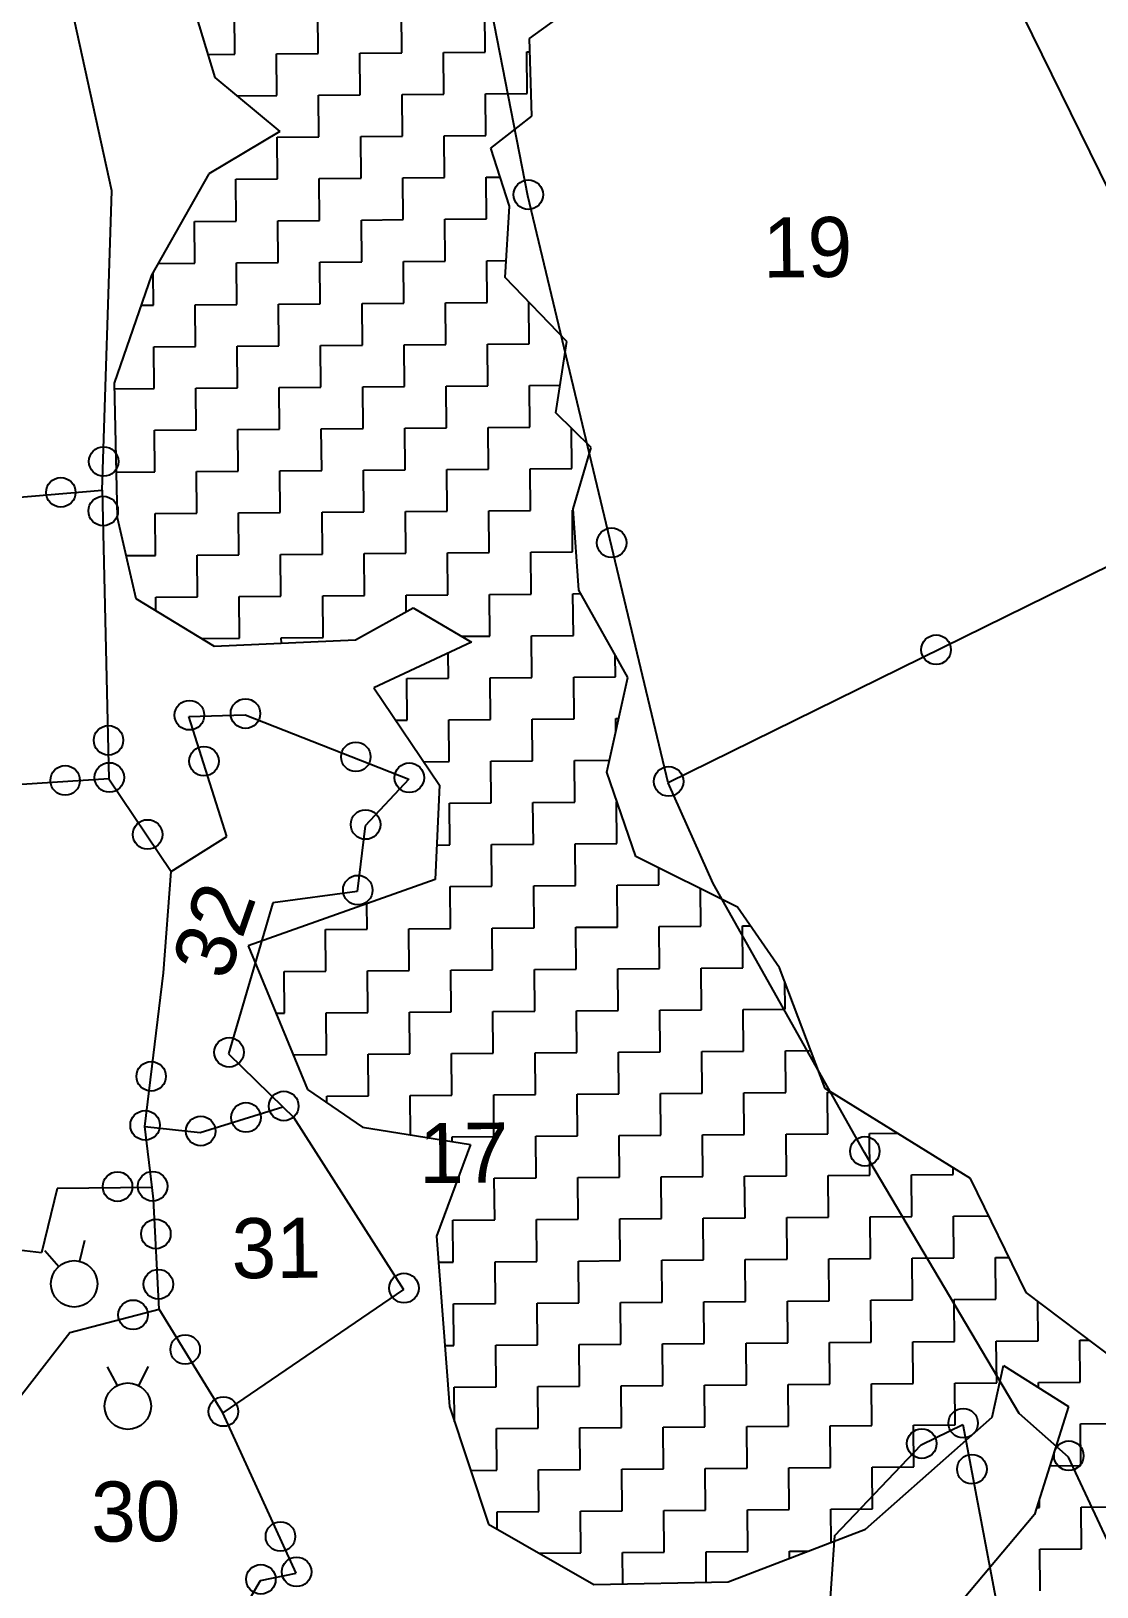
# Model space of a CAD drawing. Header units: metres. Extents: x 291285 to 296393, y 1982985 to 1990470.
# Drawn here: x 292436 to 292760, y 1986056.5 to 1986529.5 of the extents above; entities that cross this region are included whole.
import ezdxf

# ---------------------------------------------------------------- set-up
doc = ezdxf.new("R2010")
doc.units = ezdxf.units.M
for name, color, linetype in [('POLY_HATCH', 12, 'Continuous'), ('POLY_PARCEL', 6, 'Continuous'), ('SYM_STONE', 1, 'Continuous'), ('TEXT_PARCEL', 7, 'Continuous')]:
    doc.layers.add(name, color=color, linetype=linetype)
doc.styles.add('TEXT_MAP', font='')
doc.styles.get('TEXT_MAP').set_extended_font_data('Kruti Dev 050')

msp = doc.modelspace()

# ---------------------------------------------------------------- linework, layer by layer
for points in [[(292452.24, 1986161.82), (292450.75, 1986155.53)], [(292440.16, 1986158.78), (292444.44, 1986153.94)], [(292459.11, 1986123.42), (292462.14, 1986117.7)], [(292471.57, 1986123.53), (292468.64, 1986117.76)]]:
    msp.add_lwpolyline(points)
for centre in [(292449.13, 1986148.64), (292465.44, 1986111.45)]:
    msp.add_circle(centre, 7.07)
at = {"layer": 'POLY_HATCH'}
for p, q in [((292587.55, 1986527.24), (292619.13, 1986550.17)), ((292481.98, 1986548.04), (292491.83, 1986515.37)), ((292588.25, 1986503.56), (292587.55, 1986527.24)), ((292491.83, 1986515.37), (292511.63, 1986498.9)), ((292575.72, 1986493.88), (292588.25, 1986503.56)), ((292511.63, 1986498.9), (292490.05, 1986486.12)), ((292581.41, 1986476.29), (292575.72, 1986493.88)), ((292490.05, 1986486.12), (292472.65, 1986455.24)), ((292580.07, 1986454.61), (292581.41, 1986476.29)), ((292472.65, 1986455.24), (292461.32, 1986422.39)), ((292598.89, 1986435.11), (292580.07, 1986454.61)), ((292595.54, 1986413.41), (292598.89, 1986435.11)), ((292461.32, 1986422.39), (292462.16, 1986381.58)), ((292606.21, 1986402.92), (292595.54, 1986413.41)), ((292600.82, 1986384.23), (292606.21, 1986402.92)), ((292602.53, 1986359.55), (292600.82, 1986384.23)), ((292462.16, 1986381.58), (292467.9, 1986356.94)), ((292617.38, 1986332.96), (292602.53, 1986359.55)), ((292467.9, 1986356.94), (292491.72, 1986342.52)), ((292534.58, 1986344.38), (292552.15, 1986354.1)), ((292552.15, 1986354.1), (292569.88, 1986343.66)), ((292491.72, 1986342.52), (292534.58, 1986344.38)), ((292569.88, 1986343.66), (292540.24, 1986329.81)), ((292611.06, 1986304.19), (292617.38, 1986332.96)), ((292540.24, 1986329.81), (292560.15, 1986300.24)), ((292619.84, 1986278.56), (292611.06, 1986304.19)), ((292560.15, 1986300.24), (292558.87, 1986271.51)), ((292650.73, 1986263.19), (292619.84, 1986278.56)), ((292558.87, 1986271.51), (292502.05, 1986251.39)), ((292663.49, 1986244.65), (292650.73, 1986263.19)), ((292502.05, 1986251.39), (292520.06, 1986207.7)), ((292677.4, 1986207.97), (292663.49, 1986244.65)), ((292520.06, 1986207.7), (292536.8, 1986196.24)), ((292721.5, 1986180.62), (292677.4, 1986207.97)), ((292536.8, 1986196.24), (292569.62, 1986190.97)), ((292569.62, 1986190.97), (292559.26, 1986163.17)), ((292738.43, 1986145.99), (292721.5, 1986180.62)), ((292559.26, 1986163.17), (292563.21, 1986111.29)), ((292773.44, 1986119.56), (292738.43, 1986145.99)), ((292728.15, 1986108.11), (292731.55, 1986123.76)), ((292731.55, 1986123.76), (292751.32, 1986111.32)), ((292563.21, 1986111.29), (292575.1, 1986075.61)), ((292751.32, 1986111.32), (292741, 1986078.48)), ((292689.59, 1986074.03), (292728.15, 1986108.11)), ((292741, 1986078.48), (292717.52, 1986050.57)), ((292575.1, 1986075.61), (292607.02, 1986057.23)), ((292647.86, 1986058.07), (292689.59, 1986074.03)), ((292607.02, 1986057.23), (292647.86, 1986058.07))]:
    msp.add_line(p, q, dxfattribs=at)
at = {"layer": 'POLY_HATCH', "linetype": 'Continuous'}
for p, q in [((292497.95, 1986522.45), (292497.85, 1986535.13)), ((292523.31, 1986522.66), (292523.21, 1986535.34)), ((292548.67, 1986522.86), (292548.56, 1986535.54)), ((292574.03, 1986523.07), (292573.92, 1986535.75)), ((292489.71, 1986522.38), (292497.95, 1986522.45)), ((292510.63, 1986522.55), (292523.31, 1986522.66)), ((292510.73, 1986509.87), (292510.63, 1986522.55)), ((292535.99, 1986522.76), (292548.67, 1986522.86)), ((292536.09, 1986510.08), (292535.99, 1986522.76)), ((292561.35, 1986522.97), (292574.03, 1986523.07)), ((292561.45, 1986510.29), (292561.35, 1986522.97)), ((292586.71, 1986523.18), (292587.67, 1986523.18)), ((292586.81, 1986510.5), (292586.71, 1986523.18)), ((292498.55, 1986509.77), (292510.73, 1986509.87)), ((292523.41, 1986509.98), (292536.09, 1986510.08)), ((292523.52, 1986497.3), (292523.41, 1986509.98)), ((292548.77, 1986510.18), (292561.45, 1986510.29)), ((292548.88, 1986497.51), (292548.77, 1986510.18)), ((292574.13, 1986510.39), (292586.81, 1986510.5)), ((292574.23, 1986497.71), (292574.13, 1986510.39)), ((292510.84, 1986497.19), (292523.52, 1986497.3)), ((292510.94, 1986484.51), (292510.84, 1986497.19)), ((292536.2, 1986497.4), (292548.88, 1986497.51)), ((292536.3, 1986484.72), (292536.2, 1986497.4)), ((292561.55, 1986497.61), (292574.23, 1986497.71)), ((292561.66, 1986484.93), (292561.55, 1986497.61)), ((292498.26, 1986484.41), (292510.94, 1986484.51)), ((292498.36, 1986471.73), (292498.26, 1986484.41)), ((292523.62, 1986484.62), (292536.3, 1986484.72)), ((292523.72, 1986471.94), (292523.62, 1986484.62)), ((292548.98, 1986484.83), (292561.66, 1986484.93)), ((292549.08, 1986472.15), (292548.98, 1986484.83)), ((292574.34, 1986485.03), (292578.57, 1986485.07)), ((292574.44, 1986472.35), (292574.34, 1986485.03)), ((292485.68, 1986471.63), (292498.36, 1986471.73)), ((292485.79, 1986458.95), (292485.68, 1986471.63)), ((292511.04, 1986471.84), (292523.72, 1986471.94)), ((292511.15, 1986459.16), (292511.04, 1986471.84)), ((292536.4, 1986472.04), (292549.08, 1986472.15)), ((292536.51, 1986459.36), (292536.4, 1986472.04)), ((292561.76, 1986472.25), (292574.44, 1986472.35)), ((292561.87, 1986459.57), (292561.76, 1986472.25)), ((292474.68, 1986458.86), (292485.79, 1986458.95)), ((292498.47, 1986459.05), (292511.15, 1986459.16)), ((292498.57, 1986446.37), (292498.47, 1986459.05)), ((292523.83, 1986459.26), (292536.51, 1986459.36)), ((292523.93, 1986446.58), (292523.83, 1986459.26)), ((292549.19, 1986459.47), (292561.87, 1986459.57)), ((292549.29, 1986446.79), (292549.19, 1986459.47)), ((292574.55, 1986459.67), (292580.39, 1986459.72)), ((292574.65, 1986446.99), (292574.55, 1986459.67)), ((292473.21, 1986446.17), (292473.13, 1986456.1)), ((292469.51, 1986446.13), (292473.21, 1986446.17)), ((292485.89, 1986446.27), (292498.57, 1986446.37)), ((292486, 1986433.59), (292485.89, 1986446.27)), ((292511.25, 1986446.48), (292523.93, 1986446.58)), ((292511.35, 1986433.8), (292511.25, 1986446.48)), ((292536.61, 1986446.68), (292549.29, 1986446.79)), ((292536.71, 1986434), (292536.61, 1986446.68)), ((292561.97, 1986446.89), (292574.65, 1986446.99)), ((292562.07, 1986434.21), (292561.97, 1986446.89)), ((292587.43, 1986434.42), (292587.33, 1986447.09)), ((292473.32, 1986433.49), (292486, 1986433.59)), ((292473.42, 1986420.81), (292473.32, 1986433.49)), ((292498.68, 1986433.69), (292511.35, 1986433.8)), ((292498.78, 1986421.01), (292498.68, 1986433.69)), ((292524.03, 1986433.9), (292536.71, 1986434)), ((292524.14, 1986421.22), (292524.03, 1986433.9)), ((292549.39, 1986434.11), (292562.07, 1986434.21)), ((292549.5, 1986421.43), (292549.39, 1986434.11)), ((292574.75, 1986434.31), (292587.43, 1986434.42)), ((292574.86, 1986421.64), (292574.75, 1986434.31)), ((292511.46, 1986421.12), (292524.14, 1986421.22)), ((292511.56, 1986408.44), (292511.46, 1986421.12)), ((292536.82, 1986421.32), (292549.5, 1986421.43)), ((292536.92, 1986408.64), (292536.82, 1986421.32)), ((292562.18, 1986421.53), (292574.86, 1986421.64)), ((292562.28, 1986408.85), (292562.18, 1986421.53)), ((292587.54, 1986421.74), (292596.84, 1986421.81)), ((292587.64, 1986409.06), (292587.54, 1986421.74)), ((292461.35, 1986420.71), (292473.42, 1986420.81)), ((292486.1, 1986420.91), (292498.78, 1986421.01)), ((292486.2, 1986408.23), (292486.1, 1986420.91)), ((292473.52, 1986408.13), (292486.2, 1986408.23)), ((292473.63, 1986395.45), (292473.52, 1986408.13)), ((292498.88, 1986408.33), (292511.56, 1986408.44)), ((292498.99, 1986395.65), (292498.88, 1986408.33)), ((292524.24, 1986408.54), (292536.92, 1986408.64)), ((292524.35, 1986395.86), (292524.24, 1986408.54)), ((292549.6, 1986408.75), (292562.28, 1986408.85)), ((292549.7, 1986396.07), (292549.6, 1986408.75)), ((292574.96, 1986408.96), (292587.64, 1986409.06)), ((292575.06, 1986396.28), (292574.96, 1986408.96)), ((292600.42, 1986396.48), (292600.32, 1986408.71)), ((292461.87, 1986395.35), (292473.63, 1986395.45)), ((292486.31, 1986395.55), (292498.99, 1986395.65)), ((292486.41, 1986382.87), (292486.31, 1986395.55)), ((292511.67, 1986395.76), (292524.35, 1986395.86)), ((292511.77, 1986383.08), (292511.67, 1986395.76)), ((292537.02, 1986395.97), (292549.7, 1986396.07)), ((292537.13, 1986383.29), (292537.02, 1986395.97)), ((292562.38, 1986396.17), (292575.06, 1986396.28)), ((292562.49, 1986383.49), (292562.38, 1986396.17)), ((292587.74, 1986396.38), (292600.42, 1986396.48)), ((292587.85, 1986383.7), (292587.74, 1986396.38)), ((292524.45, 1986383.18), (292537.13, 1986383.29)), ((292549.81, 1986383.39), (292562.49, 1986383.49)), ((292549.91, 1986370.71), (292549.81, 1986383.39)), ((292575.17, 1986383.6), (292587.85, 1986383.7)), ((292575.27, 1986370.92), (292575.17, 1986383.6)), ((292600.53, 1986383.8), (292600.85, 1986383.81)), ((292600.63, 1986371.12), (292600.53, 1986383.8)), ((292473.73, 1986382.77), (292486.41, 1986382.87)), ((292473.83, 1986370.09), (292473.73, 1986382.77)), ((292499.09, 1986382.97), (292511.77, 1986383.08)), ((292499.19, 1986370.3), (292499.09, 1986382.97)), ((292524.55, 1986370.5), (292524.45, 1986383.18)), ((292464.85, 1986370.01), (292473.83, 1986370.09)), ((292486.51, 1986370.19), (292499.19, 1986370.3)), ((292486.62, 1986357.51), (292486.51, 1986370.19)), ((292511.87, 1986370.4), (292524.55, 1986370.5)), ((292511.98, 1986357.72), (292511.87, 1986370.4)), ((292537.23, 1986370.61), (292549.91, 1986370.71)), ((292537.34, 1986357.93), (292537.23, 1986370.61)), ((292562.59, 1986370.81), (292575.27, 1986370.92)), ((292562.69, 1986358.13), (292562.59, 1986370.81)), ((292587.95, 1986371.02), (292600.63, 1986371.12)), ((292588.05, 1986358.34), (292587.95, 1986371.02)), ((292473.94, 1986357.41), (292486.62, 1986357.51)), ((292473.97, 1986353.26), (292473.94, 1986357.41)), ((292499.3, 1986357.62), (292511.98, 1986357.72)), ((292499.4, 1986344.94), (292499.3, 1986357.62)), ((292524.66, 1986357.82), (292537.34, 1986357.93)), ((292524.76, 1986345.14), (292524.66, 1986357.82)), ((292550.02, 1986358.03), (292562.69, 1986358.13)), ((292550.06, 1986352.94), (292550.02, 1986358.03)), ((292575.37, 1986358.24), (292588.05, 1986358.34)), ((292575.48, 1986345.56), (292575.37, 1986358.24)), ((292600.73, 1986358.44), (292603.14, 1986358.46)), ((292600.84, 1986345.76), (292600.73, 1986358.44)), ((292566.78, 1986345.49), (292575.48, 1986345.56)), ((292588.16, 1986345.66), (292600.84, 1986345.76)), ((292588.26, 1986332.98), (292588.16, 1986345.66)), ((292487.89, 1986344.84), (292499.4, 1986344.94)), ((292512.08, 1986345.04), (292524.76, 1986345.14)), ((292512.09, 1986343.4), (292512.08, 1986345.04)), ((292562.9, 1986332.77), (292562.84, 1986340.37)), ((292613.62, 1986333.19), (292613.57, 1986339.79)), ((292550.22, 1986332.67), (292562.9, 1986332.77)), ((292550.33, 1986319.99), (292550.22, 1986332.67)), ((292575.58, 1986332.88), (292588.26, 1986332.98)), ((292575.69, 1986320.2), (292575.58, 1986332.88)), ((292600.94, 1986333.09), (292613.62, 1986333.19)), ((292601.04, 1986320.41), (292600.94, 1986333.09)), ((292546.87, 1986319.96), (292550.33, 1986319.99)), ((292563.01, 1986320.09), (292575.69, 1986320.2)), ((292563.11, 1986307.42), (292563.01, 1986320.09)), ((292588.36, 1986320.3), (292601.04, 1986320.41)), ((292588.47, 1986307.62), (292588.36, 1986320.3)), ((292613.72, 1986320.51), (292614.64, 1986320.52)), ((292613.76, 1986316.48), (292613.72, 1986320.51)), ((292575.79, 1986307.52), (292588.47, 1986307.62)), ((292575.89, 1986294.84), (292575.79, 1986307.52)), ((292601.15, 1986307.73), (292611.85, 1986307.81)), ((292601.25, 1986295.05), (292601.15, 1986307.73)), ((292555.37, 1986307.35), (292563.11, 1986307.42)), ((292563.21, 1986294.74), (292575.89, 1986294.84)), ((292563.32, 1986282.06), (292563.21, 1986294.74)), ((292588.57, 1986294.94), (292601.25, 1986295.05)), ((292588.68, 1986282.26), (292588.57, 1986294.94)), ((292613.93, 1986295.15), (292614.15, 1986295.15)), ((292614.03, 1986282.47), (292613.93, 1986295.15)), ((292559.34, 1986282.02), (292563.32, 1986282.06)), ((292576, 1986282.16), (292588.68, 1986282.26)), ((292576.1, 1986269.48), (292576, 1986282.16)), ((292601.36, 1986282.37), (292614.03, 1986282.47)), ((292601.46, 1986269.69), (292601.36, 1986282.37)), ((292626.82, 1986269.89), (292626.78, 1986275.11)), ((292588.78, 1986269.58), (292601.46, 1986269.69)), ((292614.14, 1986269.79), (292626.82, 1986269.89)), ((292614.24, 1986257.11), (292614.14, 1986269.79)), ((292563.42, 1986269.38), (292576.1, 1986269.48)), ((292563.52, 1986256.7), (292563.42, 1986269.38)), ((292588.88, 1986256.9), (292588.78, 1986269.58)), ((292639.6, 1986257.32), (292639.51, 1986268.77)), ((292538.16, 1986256.49), (292538.1, 1986264.15)), ((292525.48, 1986256.39), (292538.16, 1986256.49)), ((292525.59, 1986243.71), (292525.48, 1986256.39)), ((292550.84, 1986256.59), (292563.52, 1986256.7)), ((292550.95, 1986243.91), (292550.84, 1986256.59)), ((292576.2, 1986256.8), (292588.88, 1986256.9)), ((292576.31, 1986244.12), (292576.2, 1986256.8)), ((292601.56, 1986257.01), (292614.24, 1986257.11)), ((292601.67, 1986244.33), (292601.56, 1986257.01)), ((292626.92, 1986257.22), (292639.6, 1986257.32)), ((292627.03, 1986244.54), (292626.92, 1986257.22)), ((292652.28, 1986257.42), (292654.68, 1986257.44)), ((292652.38, 1986244.74), (292652.28, 1986257.42)), ((292512.91, 1986243.6), (292525.59, 1986243.71)), ((292513.01, 1986230.92), (292512.91, 1986243.6)), ((292538.27, 1986243.81), (292550.95, 1986243.91)), ((292538.37, 1986231.13), (292538.27, 1986243.81)), ((292563.63, 1986244.02), (292576.31, 1986244.12)), ((292563.73, 1986231.34), (292563.63, 1986244.02)), ((292588.99, 1986244.22), (292601.67, 1986244.33)), ((292589.09, 1986231.55), (292588.99, 1986244.22)), ((292614.35, 1986244.43), (292627.03, 1986244.54)), ((292614.45, 1986231.75), (292614.35, 1986244.43)), ((292639.7, 1986244.64), (292652.38, 1986244.74)), ((292639.81, 1986231.96), (292639.7, 1986244.64)), ((292665.17, 1986232.17), (292665.1, 1986240.4)), ((292627.13, 1986231.86), (292639.81, 1986231.96)), ((292627.23, 1986219.18), (292627.13, 1986231.86)), ((292652.49, 1986232.06), (292665.17, 1986232.17)), ((292652.59, 1986219.38), (292652.49, 1986232.06)), ((292510.5, 1986230.9), (292513.01, 1986230.92)), ((292525.69, 1986231.03), (292538.37, 1986231.13)), ((292525.8, 1986218.35), (292525.69, 1986231.03)), ((292551.05, 1986231.23), (292563.73, 1986231.34)), ((292551.15, 1986218.55), (292551.05, 1986231.23)), ((292576.41, 1986231.44), (292589.09, 1986231.55)), ((292576.51, 1986218.76), (292576.41, 1986231.44)), ((292601.77, 1986231.65), (292614.45, 1986231.75)), ((292601.87, 1986218.97), (292601.77, 1986231.65)), ((292515.7, 1986218.27), (292525.8, 1986218.35)), ((292538.48, 1986218.45), (292551.15, 1986218.55)), ((292538.58, 1986205.77), (292538.48, 1986218.45)), ((292563.83, 1986218.66), (292576.51, 1986218.76)), ((292563.94, 1986205.98), (292563.83, 1986218.66)), ((292589.19, 1986218.87), (292601.87, 1986218.97)), ((292589.3, 1986206.19), (292589.19, 1986218.87)), ((292614.55, 1986219.07), (292627.23, 1986219.18)), ((292614.66, 1986206.39), (292614.55, 1986219.07)), ((292639.91, 1986219.28), (292652.59, 1986219.38)), ((292640.02, 1986206.6), (292639.91, 1986219.28)), ((292665.27, 1986219.49), (292673.01, 1986219.55)), ((292665.37, 1986206.81), (292665.27, 1986219.49)), ((292525.9, 1986205.67), (292538.58, 1986205.77)), ((292525.92, 1986203.69), (292525.9, 1986205.67)), ((292551.26, 1986205.88), (292563.94, 1986205.98)), ((292551.36, 1986193.9), (292551.26, 1986205.88)), ((292576.62, 1986206.08), (292589.3, 1986206.19)), ((292576.72, 1986193.4), (292576.62, 1986206.08)), ((292601.98, 1986206.29), (292614.66, 1986206.39)), ((292602.08, 1986193.61), (292601.98, 1986206.29)), ((292627.34, 1986206.5), (292640.02, 1986206.6)), ((292627.44, 1986193.82), (292627.34, 1986206.5)), ((292652.7, 1986206.7), (292665.37, 1986206.81)), ((292652.8, 1986194.02), (292652.7, 1986206.7)), ((292678.05, 1986206.91), (292679.1, 1986206.92)), ((292678.16, 1986194.23), (292678.05, 1986206.91)), ((292640.12, 1986193.92), (292652.8, 1986194.02)), ((292665.48, 1986194.13), (292678.16, 1986194.23)), ((292665.58, 1986181.45), (292665.48, 1986194.13)), ((292690.84, 1986194.34), (292699.28, 1986194.4)), ((292690.94, 1986181.66), (292690.84, 1986194.34)), ((292564.04, 1986193.3), (292576.72, 1986193.4)), ((292564.05, 1986191.86), (292564.04, 1986193.3)), ((292589.4, 1986193.51), (292602.08, 1986193.61)), ((292589.5, 1986180.83), (292589.4, 1986193.51)), ((292614.76, 1986193.71), (292627.44, 1986193.82)), ((292614.86, 1986181.03), (292614.76, 1986193.71)), ((292640.22, 1986181.24), (292640.12, 1986193.92)), ((292576.82, 1986180.72), (292589.5, 1986180.83)), ((292576.93, 1986168.04), (292576.82, 1986180.72)), ((292602.18, 1986180.93), (292614.86, 1986181.03)), ((292602.29, 1986168.25), (292602.18, 1986180.93)), ((292627.54, 1986181.14), (292640.22, 1986181.24)), ((292627.65, 1986168.46), (292627.54, 1986181.14)), ((292652.9, 1986181.35), (292665.58, 1986181.45)), ((292653.01, 1986168.67), (292652.9, 1986181.35)), ((292678.26, 1986181.55), (292690.94, 1986181.66)), ((292678.36, 1986168.87), (292678.26, 1986181.55)), ((292703.62, 1986181.76), (292716.3, 1986181.86)), ((292703.72, 1986169.08), (292703.62, 1986181.76)), ((292716.3, 1986181.86), (292716.28, 1986183.86)), ((292564.25, 1986167.94), (292576.93, 1986168.04)), ((292564.35, 1986155.26), (292564.25, 1986167.94)), ((292589.61, 1986168.15), (292602.29, 1986168.25)), ((292589.71, 1986155.47), (292589.61, 1986168.15)), ((292614.97, 1986168.35), (292627.65, 1986168.46)), ((292615.07, 1986155.68), (292614.97, 1986168.35)), ((292640.33, 1986168.56), (292653.01, 1986168.67)), ((292640.43, 1986155.88), (292640.33, 1986168.56)), ((292665.69, 1986168.77), (292678.36, 1986168.87)), ((292665.79, 1986156.09), (292665.69, 1986168.77)), ((292691.04, 1986168.98), (292703.72, 1986169.08)), ((292691.15, 1986156.3), (292691.04, 1986168.98)), ((292716.4, 1986169.18), (292727.05, 1986169.27)), ((292716.51, 1986156.5), (292716.4, 1986169.18)), ((292678.47, 1986156.19), (292691.15, 1986156.3)), ((292678.57, 1986143.51), (292678.47, 1986156.19)), ((292703.83, 1986156.4), (292716.51, 1986156.5)), ((292703.93, 1986143.72), (292703.83, 1986156.4)), ((292729.19, 1986156.61), (292733.22, 1986156.64)), ((292729.29, 1986143.93), (292729.19, 1986156.61)), ((292559.86, 1986155.22), (292564.35, 1986155.26)), ((292577.03, 1986155.36), (292589.71, 1986155.47)), ((292577.14, 1986142.68), (292577.03, 1986155.36)), ((292602.39, 1986155.57), (292615.07, 1986155.68)), ((292602.49, 1986142.89), (292602.39, 1986155.57)), ((292627.75, 1986155.78), (292640.43, 1986155.88)), ((292627.85, 1986143.1), (292627.75, 1986155.78)), ((292653.11, 1986155.99), (292665.79, 1986156.09)), ((292653.21, 1986143.31), (292653.11, 1986155.99)), ((292564.46, 1986142.58), (292577.14, 1986142.68)), ((292564.56, 1986129.9), (292564.46, 1986142.58)), ((292589.82, 1986142.79), (292602.49, 1986142.89)), ((292589.92, 1986130.11), (292589.82, 1986142.79)), ((292615.17, 1986143), (292627.85, 1986143.1)), ((292615.28, 1986130.32), (292615.17, 1986143)), ((292640.53, 1986143.2), (292653.21, 1986143.31)), ((292640.64, 1986130.52), (292640.53, 1986143.2)), ((292665.89, 1986143.41), (292678.57, 1986143.51)), ((292666, 1986130.73), (292665.89, 1986143.41)), ((292691.25, 1986143.62), (292703.93, 1986143.72)), ((292691.36, 1986130.94), (292691.25, 1986143.62)), ((292716.61, 1986143.82), (292729.29, 1986143.93)), ((292716.71, 1986131.14), (292716.61, 1986143.82)), ((292742.07, 1986131.35), (292741.98, 1986143.31)), ((292561.79, 1986129.88), (292564.56, 1986129.9)), ((292577.24, 1986130.01), (292589.92, 1986130.11)), ((292577.34, 1986117.33), (292577.24, 1986130.01)), ((292602.6, 1986130.21), (292615.28, 1986130.32)), ((292602.7, 1986117.53), (292602.6, 1986130.21)), ((292627.96, 1986130.42), (292640.64, 1986130.52)), ((292628.06, 1986117.74), (292627.96, 1986130.42)), ((292653.32, 1986130.63), (292666, 1986130.73)), ((292653.42, 1986117.95), (292653.32, 1986130.63)), ((292678.68, 1986130.83), (292691.36, 1986130.94)), ((292678.78, 1986118.15), (292678.68, 1986130.83)), ((292704.03, 1986131.04), (292716.71, 1986131.14)), ((292704.14, 1986118.36), (292704.03, 1986131.04)), ((292729.39, 1986131.25), (292742.07, 1986131.35)), ((292729.5, 1986118.57), (292729.39, 1986131.25)), ((292754.75, 1986131.46), (292757.65, 1986131.48)), ((292754.86, 1986118.78), (292754.75, 1986131.46)), ((292691.46, 1986118.26), (292704.14, 1986118.36)), ((292716.82, 1986118.47), (292729.5, 1986118.57)), ((292716.92, 1986105.79), (292716.82, 1986118.47)), ((292742.18, 1986118.67), (292754.86, 1986118.78)), ((292742.19, 1986117.06), (292742.18, 1986118.67)), ((292564.66, 1986117.22), (292577.34, 1986117.33)), ((292564.75, 1986106.67), (292564.66, 1986117.22)), ((292590.02, 1986117.43), (292602.7, 1986117.53)), ((292590.13, 1986104.75), (292590.02, 1986117.43)), ((292615.38, 1986117.64), (292628.06, 1986117.74)), ((292615.49, 1986104.96), (292615.38, 1986117.64)), ((292640.74, 1986117.84), (292653.42, 1986117.95)), ((292640.84, 1986105.16), (292640.74, 1986117.84)), ((292666.1, 1986118.05), (292678.78, 1986118.15)), ((292666.2, 1986105.37), (292666.1, 1986118.05)), ((292691.56, 1986105.58), (292691.46, 1986118.26)), ((292577.45, 1986104.65), (292590.13, 1986104.75)), ((292577.55, 1986091.97), (292577.45, 1986104.65)), ((292602.81, 1986104.85), (292615.49, 1986104.96)), ((292602.91, 1986092.17), (292602.81, 1986104.85)), ((292628.16, 1986105.06), (292640.84, 1986105.16)), ((292628.27, 1986092.38), (292628.16, 1986105.06)), ((292653.52, 1986105.27), (292666.2, 1986105.37)), ((292653.63, 1986092.59), (292653.52, 1986105.27)), ((292678.88, 1986105.47), (292691.56, 1986105.58)), ((292678.99, 1986092.8), (292678.88, 1986105.47)), ((292704.24, 1986105.68), (292716.92, 1986105.79)), ((292704.35, 1986093), (292704.24, 1986105.68)), ((292754.96, 1986106.1), (292767.64, 1986106.2)), ((292755.06, 1986093.42), (292754.96, 1986106.1)), ((292569.67, 1986091.9), (292577.55, 1986091.97)), ((292590.23, 1986092.07), (292602.91, 1986092.17)), ((292590.33, 1986079.39), (292590.23, 1986092.07)), ((292615.59, 1986092.28), (292628.27, 1986092.38)), ((292615.69, 1986079.6), (292615.59, 1986092.28)), ((292640.95, 1986092.48), (292653.63, 1986092.59)), ((292641.05, 1986079.8), (292640.95, 1986092.48)), ((292666.31, 1986092.69), (292678.99, 1986092.8)), ((292666.41, 1986080.01), (292666.31, 1986092.69)), ((292691.67, 1986092.9), (292704.35, 1986093)), ((292691.77, 1986080.22), (292691.67, 1986092.9)), ((292745.67, 1986093.34), (292755.06, 1986093.42)), ((292741.67, 1986080.63), (292742.49, 1986080.63)), ((292742.49, 1986080.63), (292742.47, 1986083.16)), ((292755.17, 1986080.74), (292767.85, 1986080.84)), ((292755.27, 1986068.06), (292755.17, 1986080.74)), ((292577.65, 1986079.29), (292590.33, 1986079.39)), ((292577.7, 1986074.12), (292577.65, 1986079.29)), ((292603.01, 1986079.49), (292615.69, 1986079.6)), ((292603.12, 1986066.81), (292603.01, 1986079.49)), ((292628.37, 1986079.7), (292641.05, 1986079.8)), ((292628.48, 1986067.02), (292628.37, 1986079.7)), ((292653.73, 1986079.91), (292666.41, 1986080.01)), ((292653.83, 1986067.23), (292653.73, 1986079.91)), ((292679.09, 1986080.12), (292691.77, 1986080.22)), ((292679.17, 1986070.04), (292679.09, 1986080.12)), ((292590.55, 1986066.71), (292603.12, 1986066.81)), ((292615.8, 1986066.92), (292628.48, 1986067.02)), ((292615.87, 1986057.41), (292615.8, 1986066.92)), ((292641.16, 1986067.13), (292653.83, 1986067.23)), ((292641.23, 1986057.93), (292641.16, 1986067.13)), ((292666.51, 1986067.33), (292672.21, 1986067.38)), ((292666.53, 1986065.21), (292666.51, 1986067.33)), ((292742.59, 1986067.95), (292755.27, 1986068.06)), ((292742.7, 1986055.27), (292742.59, 1986067.95))]:
    msp.add_line(p, q, dxfattribs=at)
at = {"layer": 'POLY_PARCEL'}
for p, q in [((292587.03, 1986479.35), (292548.46, 1986676.23)), ((292460.61, 1986480.95), (292439.91, 1986575.15)), ((292766.62, 1986474.93), (292724.54, 1986560.62)), ((292457.67, 1986389.89), (292460.61, 1986480.95)), ((292629.69, 1986300.96), (292587.03, 1986479.35)), ((292395.07, 1986384.69), (292457.67, 1986389.89)), ((292457.67, 1986389.89), (292459.69, 1986302.16)), ((292802.04, 1986385.85), (292629.69, 1986300.96)), ((292484.02, 1986321.09), (292501.05, 1986321.59)), ((292495.55, 1986284.61), (292484.02, 1986321.09)), ((292501.05, 1986321.59), (292550.85, 1986302.08)), ((292459.69, 1986302.16), (292322.04, 1986293.01)), ((292459.69, 1986302.16), (292478.61, 1986273.97)), ((292550.85, 1986302.08), (292537.56, 1986287.85)), ((292643.33, 1986270.32), (292629.69, 1986300.96)), ((292478.61, 1986273.97), (292495.55, 1986284.61)), ((292537.56, 1986287.85), (292535.18, 1986267.92)), ((292476.32, 1986243.18), (292478.61, 1986273.97)), ((292689.29, 1986188.51), (292643.33, 1986270.32)), ((292535.18, 1986267.92), (292509.49, 1986264.45)), ((292509.49, 1986264.45), (292496.06, 1986218.6)), ((292470.55, 1986196.42), (292476.32, 1986243.18)), ((292496.06, 1986218.6), (292512.57, 1986202.49)), ((292487.45, 1986194.67), (292512.57, 1986202.49)), ((292512.57, 1986202.49), (292515.82, 1986199.33)), ((292515.82, 1986199.33), (292549.23, 1986146.94)), ((292470.55, 1986196.42), (292487.45, 1986194.67)), ((292472.83, 1986177.89), (292470.55, 1986196.42)), ((292736.32, 1986109.24), (292689.29, 1986188.51)), ((292443.97, 1986177.61), (292439.23, 1986158.02)), ((292472.83, 1986177.89), (292443.97, 1986177.61)), ((292473.26, 1986174.36), (292472.83, 1986177.89)), ((292474.96, 1986140.9), (292473.26, 1986174.36)), ((292439.23, 1986158.02), (292392.3, 1986163.75)), ((292549.23, 1986146.94), (292494.35, 1986109.39)), ((292447.8, 1986133.86), (292474.96, 1986140.9)), ((292494.35, 1986109.39), (292474.96, 1986140.9)), ((292404.84, 1986078.49), (292447.8, 1986133.86)), ((292516.59, 1986060.66), (292494.35, 1986109.39)), ((292751.29, 1986095.96), (292736.32, 1986109.24)), ((292706.59, 1986099.66), (292719.18, 1986105.87)), ((292719.18, 1986105.87), (292730.69, 1986045.26)), ((292680.32, 1986072.14), (292706.59, 1986099.66)), ((292763.82, 1986069.27), (292751.29, 1986095.96)), ((292677.82, 1986036.68), (292680.32, 1986072.14)), ((292483.58, 1986020.56), (292505.73, 1986058.4)), ((292505.73, 1986058.4), (292516.59, 1986060.66))]:
    msp.add_line(p, q, dxfattribs=at)
at = {"layer": 'SYM_STONE'}
for centre in [(292587.16, 1986479.75), (292458.07, 1986398.63), (292445.07, 1986389.24), (292457.95, 1986383.59), (292612.47, 1986373.92), (292711.09, 1986341.4), (292501.18, 1986321.99), (292484.15, 1986321.49), (292459.56, 1986313.87), (292534.73, 1986308.85), (292488.57, 1986307.52), (292446.39, 1986301.67), (292459.82, 1986302.57), (292550.98, 1986302.49), (292629.82, 1986301.37), (292471.44, 1986285.25), (292537.69, 1986288.26), (292535.32, 1986268.32), (292496.2, 1986219.01), (292472.52, 1986211.71), (292501.34, 1986199.22), (292512.82, 1986202.68), (292470.68, 1986196.83), (292487.59, 1986195.08), (292689.43, 1986188.92), (292462.3, 1986178.19), (292472.96, 1986178.29), (292473.95, 1986163.79), (292474.72, 1986148.5), (292549.36, 1986147.34), (292467.02, 1986139.22), (292482.87, 1986128.66), (292494.48, 1986109.8), (292719.32, 1986106.28), (292706.73, 1986100.06), (292751.42, 1986096.37), (292721.97, 1986092.29), (292511.82, 1986071.81), (292505.87, 1986058.81), (292516.72, 1986061.07)]:
    msp.add_circle(centre, 4.49, dxfattribs=at)

# ---------------------------------------------------------------- texts
at = {"layer": 'TEXT_PARCEL', "style": 'TEXT_MAP'}
for s, rotation, p in [('19', 0.4682, (292658.51, 1986454.54)), ('32', 70.8006, (292495.67, 1986240.32)), ('17', 0.4682, (292554.01, 1986179.22)), ('31', 0.4682, (292497.03, 1986150.29)), ('30', 0.4682, (292454.31, 1986070.21))]:
    msp.add_text(s, height=18.259, rotation=rotation, dxfattribs=at).set_placement(p)

doc.saveas('drawing.dxf')
